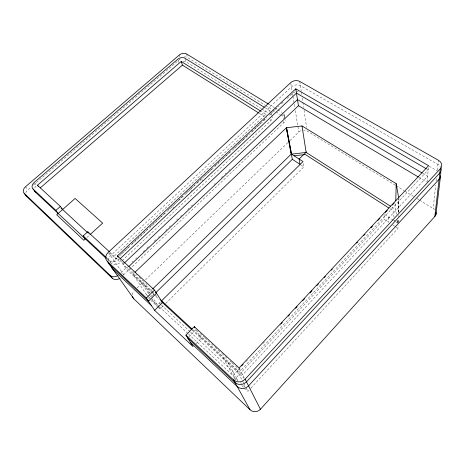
<?xml version="1.0" encoding="UTF-8"?>
<svg xmlns="http://www.w3.org/2000/svg" width="465" height="465" viewBox="0 0 465 465"><rect width="100%" height="100%" fill="white"/><g stroke="black" fill="none" stroke-linecap="round" stroke-linejoin="round"><path stroke-width="0.35" stroke-dasharray="2.33 1.74" d="M388.699 217.172L388.653 222.258L384.078 219.271L384.073 214.173L392.919 219.904M396.366 214.22L395.552 209.424L395.732 202.281M397.906 222.404L397.994 219.515M398.22 212.29L398.627 199.282M397.941 223.473L398.052 219.864M398.145 216.975L398.191 215.528M398.302 211.918L398.685 199.642M250.897 388.153L397.959 228.338L398.052 225.449M398.139 222.561L398.255 218.945M398.464 212.447L398.918 197.997M284.534 116.634L284.411 118.447L284.597 115.704L284.766 116.616M427.079 182.187L428.573 165.674M434.577 209.657A6.998 5.673 6.5 0 0 433.171 208.523L435.734 185.111M436.199 180.856L436.432 178.729M437.367 170.213L438.454 160.297M244.334 387.984L247.944 391.361L250.403 388.688M235.836 380.027L234.877 379.132L384.078 219.271M243.491 382.852L237.167 370.75L239.15 368.629M234.877 379.132L232.953 375.604L240.905 367.106M246.357 361.288L247.345 360.23M263.202 343.298L264.19 342.234M280.04 325.302L281.034 324.245M196.108 343.577L201.653 337.881M188.697 337.073L195.992 329.639L198.113 331.592M158.501 307.563L160.036 309.004L165.191 303.907M165.709 303.401L303.889 166.859L303.232 162.901M160.344 302.035L157.385 304.941L152.712 297.786M152.444 295.938L153.996 294.421M148.132 296.292L146.597 294.851L152.317 289.288M137.123 287.922L143.383 281.889M145.469 279.872L287.852 142.586M289.939 140.575L298.809 132.025A5.952 4.633 -9.9 0 1 301.651 130.421M146.597 294.851L132.914 274.269L134.49 272.763M123.463 275.03L283.801 122.702A5.783 4.429 -12.3 0 0 285.272 119.801M120.964 272.717L127.282 266.73M132.019 262.237L133.071 261.243M135.704 258.749L136.757 257.75M143.075 251.763L144.656 250.269M146.76 248.269L148.341 246.776M154.13 241.289L155.711 239.795M158.344 237.295L159.396 236.301M165.714 230.315L166.766 229.315M169.4 226.821L170.452 225.827M176.77 219.84L177.822 218.841M180.455 216.347L181.507 215.347M187.825 209.366L188.877 208.367M191.51 205.873L192.562 204.873M214.144 184.425L215.202 183.425M221.514 177.438L222.572 176.444M225.2 173.951L226.257 172.951M228.885 170.457L229.943 169.458M152.328 293.217L126.218 269.02L127.799 267.52M124.074 263.271L123.022 264.265L154.81 293.653M107.328 259.499L111.513 263.423A6.365 5.191 -34.9 0 0 120.005 262.649L121.586 261.161M122.115 260.662L270.857 120.609A5.795 4.418 -13.5 0 0 272.321 116.785M117.192 257.738L114.018 260.72A7.109 5.83 -35.3 0 0 111.896 264.004M120.9 254.262L129.904 245.828M132.019 243.84L137.315 238.876M137.843 238.382L147.905 228.949M150.021 226.961L159.553 218.027M160.082 217.533L165.906 212.069M168.028 210.087L177.554 201.153M178.083 200.653L183.907 195.195M186.029 193.208L190.795 188.744M191.324 188.244L195.027 184.768M197.148 182.786L201.915 178.316M204.03 176.334L213.034 167.894M215.15 165.906L219.916 161.442M222.032 159.454L231.035 151.015M233.686 148.533L237.917 144.563M238.446 144.069L242.684 140.093M243.212 139.599L248.508 134.635M251.687 131.659L255.924 127.683M256.453 127.189L260.685 123.219M263.335 120.737L266.509 117.755M269.159 115.273L278.692 106.34M281.337 103.858L283.987 101.376M287.161 98.4L291.927 93.93M109.316 252.757L116.145 259.081L118.796 256.593M119.325 256.099L239.086 143.801M239.615 143.301L257.104 126.904M257.633 126.41L266.643 117.965M106.851 258.058L109.478 260.516A6.411 5.214 -34.7 0 0 118.023 259.732L119.081 258.743M172.934 208.175L173.991 207.181M190.882 191.318L191.94 190.33M201.973 180.908L203.025 179.914M116.145 259.081L114.146 256.151L265.835 114.309L261.545 111.629M86.856 237.522L89.379 235.22M25.837 192.789A5.743 4.162 -34 0 1 27.877 189.807L31.172 186.977M33.37 185.087L180.6 58.596M429.149 166.208L437.286 170.922M426.94 169.126L428.195 169.859L240.515 370.686L235.214 365.798M422.615 173.259L427.62 176.206L242.637 374.837L198.636 334.166M418.965 177.363L426.457 181.815M269.13 104.474L274.065 107.496M274.681 107.868L277.146 109.38M277.762 109.757L282.081 112.396M184.187 56.992A5.167 3.61 -19.2 0 1 187.68 57.567L264.864 105.026M265.48 105.41L272.269 109.583M272.891 109.961L275.356 111.484M275.978 111.862L280.296 114.518M280.918 114.902L283.383 116.419A5.783 4.429 -12.3 0 1 284.406 117.279M395.483 185.349L307.127 131.02A5.952 4.633 -9.9 0 0 303.453 130.13M396.099 185.727L404.132 190.667M404.748 191.045L413.397 196.369M417.105 198.648L418.959 199.787M419.575 200.165L433.171 208.523M264.835 107.607L269.752 110.647A5.836 4.429 -13.5 0 1 270.119 110.897M183.129 61.264A5.249 3.685 -19.4 0 1 186.151 61.909L261.289 108.578M261.905 108.961L268.067 112.786M259.267 113.332L264.184 116.419M391.879 207.082L395.552 209.424M389.932 208.68L392.977 210.628L394.372 218.986M393.518 220.3L394.721 221.078L394.489 219.683M395.779 221.764L397.354 222.787M301.122 165.052L303.889 166.859M392.722 224.915L394.471 226.06M395.052 226.438L397.959 228.338M122.789 262.144L124.376 263.603M129.642 268.462L130.7 269.438M132.804 271.38L133.862 272.351M135.972 274.298L137.024 275.268M139.134 277.21L141.767 279.639M142.296 280.128L143.348 281.098M145.981 283.528L147.039 284.499M200.235 333.545L204.472 337.456M205.001 337.945L210.837 343.321M211.366 343.809L214.545 346.739M215.074 347.227L217.725 349.674M218.254 350.162L221.433 353.092M221.968 353.58L224.618 356.027M225.147 356.516L227.798 358.957M229.919 360.91L231.506 362.38M232.035 362.869L234.686 365.31M109.926 252.245L114.146 256.151M132.914 274.269L151.468 291.433M151.991 291.921L157.74 297.245M192.644 329.546L237.167 370.75M152.863 293.711L159.257 299.634M192.115 330.08L244.096 378.248M159.309 303.052L160.896 304.529M161.425 305.023L189.993 331.609M190.522 332.103L234.965 373.459M148.643 296.769L151.206 299.164M151.718 299.646L158.972 306.423M159.501 306.917L188.034 333.603M188.563 334.097L238.342 380.637M240.422 382.59L241.469 383.567M243.55 385.514L245.113 386.973M150.858 300.407L157.99 307.08M241.759 385.566L243.823 387.502M25.517 186.744L27.877 189.807M34.695 182.861L36.636 185.465A5.783 4.208 -33.4 0 0 34.474 188.953M109.478 260.516L111.513 263.423M108.624 252.896L124.678 276.169M118.023 259.732L120.005 262.649M119.627 259.232L126.218 269.02M148.55 297.798L149.335 298.978M140.378 281.174L151.015 297.362M151.404 297.966L156.449 305.645M144.144 284.656L150.765 294.798M151.154 295.397L152.322 297.187M158.141 306.104L160.036 309.004M195.992 329.639L201.118 338.427M223.264 357.876L232.953 375.604M227.838 362.107L237.929 380.829M246.154 387.95L247.944 391.361M243.823 383.491L245.491 386.677M239.399 368.489L244.631 378.743M178.118 60.508L178.752 62.333M179.356 54.969L179.978 56.782M185.122 58.857L186.151 61.909M186.477 53.928L187.68 57.567M265.835 114.309L266.108 115.529M270.601 119.395L270.857 120.609M269.752 110.647L270.27 113.094M271.798 114.495L271.438 112.681A5.836 4.429 -13.5 0 1 271.409 114.965M283.569 121.493L283.801 122.702M282.813 113.384L283.383 116.419M397.418 220.387L397.767 222.444M290.799 83.375L292.032 90.832M292.456 93.436L292.81 95.581M292.927 96.296L294.81 107.729M295.281 110.589L298.809 132.025M299.774 81.439L301.186 90.954M301.378 92.262L301.698 94.412M302.233 98.005L302.762 101.591M302.872 102.306L303.616 107.334M304.04 110.205L306.592 127.427M132.374 294.764A6.568 5.574 -37.3 0 1 134.112 290.858M292.851 93.093A6.394 4.772 -10.9 0 1 298.1 91.396M108.095 260.29A7.196 5.871 -35 0 1 110.536 255.669L291.386 86.938A6.469 4.79 -11 0 1 300.413 85.734L437.989 164.517A7.696 5.993 3.6 0 1 440.71 167.266M284.005 113.995A5.824 4.441 -12.3 0 1 283.447 118.738M270.531 114.314A5.795 4.418 -13.5 0 1 271.537 115.181"/><path stroke-width="0.7" d="M395.767 200.851L396.197 183.698L302.006 125.963L286.434 127.724L135.013 272.263M434.822 216.521L440.338 168.749A7.76 6.022 3.4 0 0 438.454 160.297L299.774 81.439A6.522 4.801 -11.1 0 0 290.683 82.66L108.24 252.344A7.26 5.894 -34.9 0 0 107.281 261.301L133.85 298.826L250.031 409.752A7.504 7.295 -66.8 0 0 260.435 409.252L434.822 216.521A6.998 5.673 6.5 0 0 436.019 212.313M435.914 214.621L440.506 176.084M440.669 174.113L440.861 172.515M118.139 257.017L117.395 255.913L295.781 88.838L428.573 165.674L239.115 367.943L194.248 326.645L185.895 335.137L233.477 379.824A8.364 8.01 -44.6 0 0 245.113 379.167L440.338 168.749M241.631 365.984L243.114 364.397M281.279 323.64L282.267 322.582M288.213 316.229L289.701 314.642M295.647 308.289L297.135 306.702M302.587 300.884L304.569 298.763M310.021 292.944L312.003 290.823M316.961 285.533L318.444 283.946M324.396 277.593L325.384 276.536M331.33 270.182L332.324 269.125M356.608 243.189L357.597 242.131M363.543 235.778L365.031 234.191M370.977 227.838L372.465 226.252M377.917 220.427L379.899 218.312M385.351 212.488L387.333 210.372M392.291 205.077L394.274 202.961M185.895 335.137L193.103 346.669L154.624 310.312L162.971 302.087M161.378 301.018L303.011 161.582L291.532 154.13L286.632 127.846M306.365 151.927L299.105 159.047L300.018 164.325L292.328 159.303L286.434 127.724M155.554 292.904L292.328 159.303M152.834 288.782L291.171 154.171L286.254 127.892M154.624 310.312L146.37 298.013L154.514 290.073L117.395 255.913M128.852 266.526L298.437 105.724L295.781 88.838M124.603 262.777L297.472 99.586L421.993 172.887M120.156 258.732L296.449 93.105L426.312 168.766M89.885 234.761L102.655 223.119L75.115 198.456L56.695 214.766L83.828 240.283L85.345 238.9L83.189 235.918L87.763 231.756L109.397 251.757M264.219 107.229L184.919 58.247A5.278 3.691 -19.4 0 0 177.694 59.293L34.311 182.338A5.824 4.22 -33.3 0 0 33.05 189.011L55.91 210.395L60.386 206.448L62.618 209.523M40.304 187.877L182.431 65.117L181.176 61.467L37.438 185.233L38.595 186.791M291.532 154.13L306.156 152.444L390.658 206.303M294.107 155.804L305.307 154.514L388.717 207.902M298.437 105.724L418.337 176.991M268.514 104.096L186.477 53.928A5.196 3.615 -19.3 0 0 179.356 54.969L25.517 186.744A5.778 4.173 -33.9 0 0 24.209 193.376L26.598 196.422L112.315 278.262A6.4 5.278 -36.4 0 0 119.929 278.268M181.176 61.467L260.929 111.245M182.431 65.117L258.65 112.949M155.473 292.276L156.525 293.246L148.463 301.134L109.601 264.579A7.196 5.871 -35 0 1 108.211 262.173M37.438 185.233L60.386 206.448M160.355 299.663L192.115 329.051M61.025 208.041L87.786 232.82M161.39 301.611L191.586 329.592M83.189 235.918L106.322 257.564M33.05 189.011L35.398 192.115L106.282 258.517M107.281 261.301L146.37 298.013M187.726 338.067L234.941 382.474A8.283 7.952 -45.8 0 0 246.473 381.835L439.849 172.934A7.696 5.993 3.6 0 0 440.965 167.859M151.637 305.86L113.129 269.555A7.109 5.83 -35.3 0 1 111.635 266.561M190.499 342.496L237.162 386.485A8.167 7.859 -47.9 0 0 248.525 385.869L439.117 179.287A7.591 5.952 4 0 0 440.396 174.852M24.209 193.376L110.281 275.46L112.315 278.262M55.91 210.395L58.177 213.452M87.763 231.756L88.821 233.261M154.514 290.073L162.454 302.599M194.248 326.645L194.945 327.842M233.477 379.824L250.031 409.752M245.113 379.167L260.435 409.252M396.197 183.698L398.668 197.84M302.006 125.963L306.156 152.444M133.85 298.826A6.568 5.574 -37.3 0 1 132.519 296.542M26.598 196.422A5.743 4.162 -34 0 1 25.68 194.666M117.941 275.454A6.446 5.295 -36.2 0 1 110.281 275.46M35.398 192.115A5.783 4.208 -33.4 0 1 34.457 190.354"/></g></svg>
